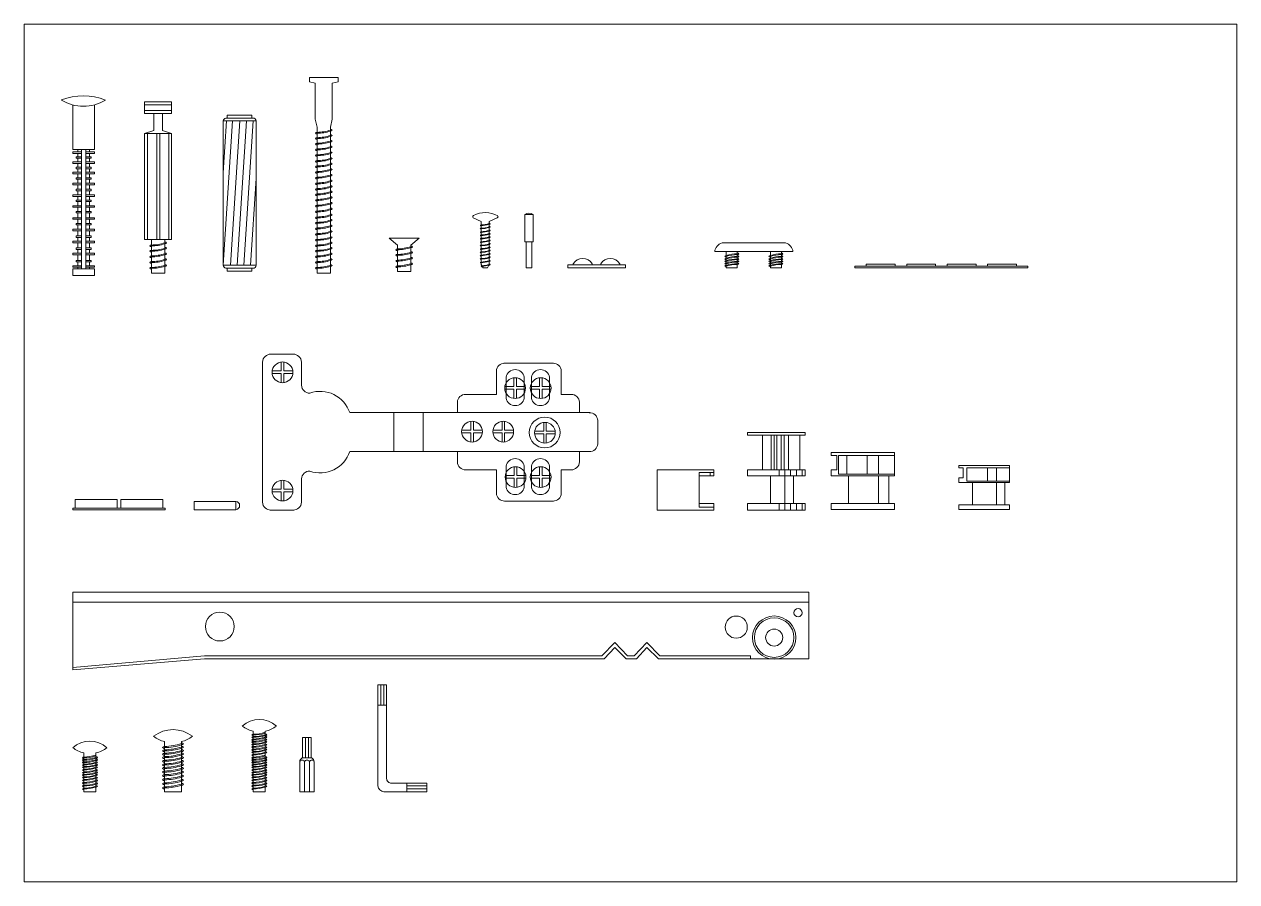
# Model space of a CAD drawing. Header units: inches. Extents: x 12 to 1060, y 12 to 320.
# Drawn here: x 639.9 to 1059.9, y 23.1 to 320.1 of the extents above; entities that cross this region are included whole.
import ezdxf

# ---------------------------------------------------------------- set-up
doc = ezdxf.new("R2010")
doc.units = ezdxf.units.IN
doc.header["$MEASUREMENT"] = 0
doc.layers.add('dettagli', color=4, linetype='Continuous', lineweight=13)

msp = doc.modelspace()

# ---------------------------------------------------------------- linework, layer by layer
at = {"color": 7, "lineweight": 5}
msp.add_lwpolyline([(639.93, 23.12), (639.93, 320.12), (1059.93, 320.12), (1059.93, 23.12)], close=True, dxfattribs=at)
at = {"layer": 'dettagli', "lineweight": 5}
for p, q in [((738.69, 300.19), (740.69, 299.69)), ((740.69, 287.29), (740.69, 299.69)), ((746.64, 299.69), (748.64, 300.19)), ((746.64, 287.29), (746.64, 299.69)), ((681.58, 292.24), (690.98, 292.24)), ((681.58, 290.24), (690.98, 290.24)), ((708.86, 236.62), (712.09, 286.62)), ((708.86, 268.66), (710.02, 286.62)), ((711.33, 236.62), (714.56, 286.62)), ((713.66, 236.62), (716.89, 286.62)), ((715.99, 236.62), (719.21, 286.62)), ((719.11, 287.62), (718.76, 287.62)), ((741.36, 284.51), (740.69, 287.29)), ((745.97, 284.51), (746.64, 287.29)), ((684.78, 283.27), (681.58, 282.27)), ((685.88, 282.27), (685.88, 245.57)), ((686.88, 282.27), (686.88, 245.57)), ((687.78, 283.27), (690.98, 282.27)), ((664.29, 276.71), (656.74, 276.71)), ((658.53, 276.71), (658.53, 275.91)), ((658.53, 275.4), (658.53, 274.22)), ((658.53, 273.7), (658.53, 272.42)), ((658.53, 271.9), (658.53, 270.57)), ((658.53, 270.05), (658.53, 268.87)), ((658.53, 268.36), (658.53, 266.92)), ((658.53, 266.41), (658.53, 265.02)), ((718.31, 236.62), (720.26, 266.7)), ((658.53, 264.5), (658.53, 262.96)), ((658.53, 262.45), (658.53, 261.01)), ((658.53, 260.5), (658.53, 259.21)), ((658.53, 258.7), (658.53, 257.26)), ((658.53, 256.74), (658.53, 255.3)), ((658.53, 254.79), (658.53, 253.09)), ((658.53, 252.58), (658.53, 251.14)), ((798.24, 251.79), (795.46, 253.12)), ((801.01, 251.79), (803.79, 253.12)), ((658.53, 250.63), (658.53, 249.09)), ((658.53, 248.57), (658.53, 246.82)), ((658.53, 246.31), (658.53, 244.97)), ((658.53, 244.46), (658.53, 242.64)), ((769.21, 243.65), (766.31, 246.04)), ((766.31, 246.04), (776.71, 246.04)), ((773.82, 243.65), (776.71, 246.04)), ((658.53, 242.13), (658.53, 240.79)), ((658.53, 240.28), (658.53, 238.35)), ((906.21, 241.36), (879.09, 241.36)), ((664.29, 235.38), (656.74, 235.38)), ((658.53, 237.84), (658.53, 236.5)), ((658.53, 235.99), (658.53, 235.38)), ((719.11, 235.62), (718.76, 235.62)), ((798.24, 236.9), (798.86, 235.79)), ((798.86, 235.79), (800.39, 235.79)), ((800.39, 235.79), (801.01, 236.9)), ((830.07, 237.19), (830.07, 237.19)), ((830.07, 237.19), (830.07, 237.19)), ((830.07, 237.19), (830.07, 236.79)), ((836.69, 237.19), (836.69, 236.79)), ((839.61, 237.19), (839.61, 236.79)), ((846.24, 237.19), (846.24, 236.79)), ((886.93, 235.79), (883.09, 235.79)), ((902.21, 235.79), (898.37, 235.79)), ((806.84, 197.94), (806.84, 190.61)), ((813.14, 197.94), (813.14, 190.61)), ((815.6, 197.94), (815.6, 190.61)), ((821.9, 197.94), (821.9, 190.61)), ((752.68, 185.59), (832.26, 185.59)), ((768, 172.09), (768, 185.59)), ((778.15, 172.09), (778.15, 185.59)), ((752.68, 172.09), (832.26, 172.09)), ((921.94, 170.74), (941.41, 170.74)), ((806.84, 167.09), (806.84, 159.77)), ((813.14, 167.09), (813.14, 159.77)), ((815.6, 167.09), (815.6, 159.77)), ((821.9, 167.09), (821.9, 159.77)), ((859.12, 165.74), (878.76, 165.74)), ((859.12, 151.84), (859.12, 165.74)), ((901.4, 163.71), (901.4, 165.74)), ((903.4, 163.71), (903.4, 165.74)), ((905.4, 163.71), (905.4, 165.74)), ((907.4, 163.71), (907.4, 165.74)), ((909.4, 163.71), (909.4, 165.74)), ((966.49, 166.51), (981.19, 166.51)), ((903.4, 163.71), (906.4, 163.71)), ((698.84, 151.99), (713.24, 151.99)), ((713.24, 151.99), (713.24, 154.87)), ((878.76, 151.84), (859.12, 151.84)), ((878.76, 152.84), (878.76, 151.84)), ((901.4, 152.08), (901.4, 154.11)), ((903.4, 152.08), (903.4, 154.11)), ((903.4, 154.11), (906.4, 154.11)), ((905.4, 152.08), (905.4, 154.11)), ((907.4, 152.08), (907.4, 154.11)), ((909.4, 152.08), (909.4, 154.11)), ((656.74, 119.92), (911.75, 119.92)), ((763.43, 91.3), (763.43, 84.3)), ((764.43, 91.3), (764.43, 84.3)), ((737.36, 73.09), (737.36, 66.09)), ((738.36, 73.09), (738.36, 66.09)), ((737.06, 54.3), (737.06, 64.59)), ((738.76, 54.3), (738.76, 64.59)), ((779.43, 56.3), (772.43, 56.3)), ((779.43, 55.3), (772.43, 55.3))]:
    msp.add_line(p, q, dxfattribs=at)
for points in [[(738.69, 300.19), (738.69, 300.19), (738.69, 301.69), (748.64, 301.69), (748.64, 300.19), (748.64, 300.19)], [(652.82, 293.82), (652.82, 293.9)], [(656.74, 276.71), (656.74, 292.19), (656.74, 292.19)], [(664.29, 292.24), (664.29, 276.71)], [(684.78, 289.24), (681.58, 289.24), (681.58, 293.24), (690.98, 293.24), (690.98, 289.24), (687.78, 289.24)], [(684.78, 283.27), (684.78, 289.24), (687.78, 289.24), (687.78, 283.27)], [(714.56, 286.62), (720.26, 286.62), (720.26, 236.62), (708.86, 236.62), (708.86, 286.62), (714.56, 286.62)], [(710.26, 287.62), (710.26, 288.62), (718.76, 288.62), (718.76, 287.62), (709.76, 287.62)], [(681.58, 245.57), (690.98, 245.57), (690.98, 282.27), (681.58, 282.27), (681.58, 245.57)], [(682.58, 282.27), (682.58, 245.57)], [(689.98, 282.27), (689.98, 245.57)], [(745.97, 284.51), (745.97, 233.93), (741.36, 233.93), (741.36, 284.51)], [(659.78, 275.91), (656.72, 275.91), (656.72, 275.4), (659.78, 275.4)], [(659.78, 274.22), (657.86, 274.22), (657.86, 273.7), (659.78, 273.7)], [(659.78, 276.71), (659.78, 235.38)], [(661.23, 276.71), (661.23, 235.38)], [(661.23, 275.91), (664.29, 275.91), (664.29, 275.4), (661.23, 275.4)], [(661.23, 274.22), (663.15, 274.22), (663.15, 273.7), (661.23, 273.7)], [(662.49, 276.71), (662.49, 275.91)], [(662.49, 275.4), (662.49, 274.22)], [(662.49, 273.7), (662.49, 272.42)], [(659.78, 272.42), (656.72, 272.42), (656.72, 271.9), (659.78, 271.9)], [(659.78, 268.87), (656.72, 268.87), (656.72, 268.36), (659.78, 268.36)], [(659.78, 270.57), (657.86, 270.57), (657.86, 270.05), (659.78, 270.05)], [(661.23, 272.42), (664.29, 272.42), (664.29, 271.9), (661.23, 271.9)], [(661.23, 270.57), (663.15, 270.57), (663.15, 270.05), (661.23, 270.05)], [(661.23, 268.87), (664.29, 268.87), (664.29, 268.36), (661.23, 268.36)], [(662.49, 271.9), (662.49, 270.57)], [(662.49, 270.05), (662.49, 268.87)], [(659.78, 265.02), (656.72, 265.02), (656.72, 264.5), (659.78, 264.5)], [(659.78, 266.92), (657.86, 266.92), (657.86, 266.41), (659.78, 266.41)], [(661.23, 266.92), (663.15, 266.92), (663.15, 266.41), (661.23, 266.41)], [(661.23, 265.02), (664.29, 265.02), (664.29, 264.5), (661.23, 264.5)], [(662.49, 268.36), (662.49, 266.92)], [(662.49, 266.41), (662.49, 265.02)], [(659.78, 261.01), (656.72, 261.01), (656.72, 260.5), (659.78, 260.5)], [(659.78, 262.96), (657.86, 262.96), (657.86, 262.45), (659.78, 262.45)], [(661.23, 262.96), (663.15, 262.96), (663.15, 262.45), (661.23, 262.45)], [(661.23, 261.01), (664.29, 261.01), (664.29, 260.5), (661.23, 260.5)], [(662.49, 264.5), (662.49, 262.96)], [(662.49, 262.45), (662.49, 261.01)], [(662.49, 260.5), (662.49, 259.21)], [(659.78, 257.26), (656.72, 257.26), (656.72, 256.74), (659.78, 256.74)], [(659.78, 259.21), (657.86, 259.21), (657.86, 258.7), (659.78, 258.7)], [(661.23, 259.21), (663.15, 259.21), (663.15, 258.7), (661.23, 258.7)], [(661.23, 257.26), (664.29, 257.26), (664.29, 256.74), (661.23, 256.74)], [(662.49, 258.7), (662.49, 257.26)], [(662.49, 256.74), (662.49, 255.3)], [(659.78, 253.09), (656.72, 253.09), (656.72, 252.58), (659.78, 252.58)], [(659.78, 255.3), (657.86, 255.3), (657.86, 254.79), (659.78, 254.79)], [(661.23, 255.3), (663.15, 255.3), (663.15, 254.79), (661.23, 254.79)], [(661.23, 253.09), (664.29, 253.09), (664.29, 252.58), (661.23, 252.58)], [(662.49, 254.79), (662.49, 253.09)], [(662.49, 252.58), (662.49, 251.14)], [(813.27, 244.73), (816.27, 244.73), (816.27, 254.2), (813.27, 254.2), (813.27, 244.73)], [(659.78, 249.09), (656.72, 249.09), (656.72, 248.57), (659.78, 248.57)], [(659.78, 251.14), (657.86, 251.14), (657.86, 250.63), (659.78, 250.63)], [(661.23, 251.14), (663.15, 251.14), (663.15, 250.63), (661.23, 250.63)], [(661.23, 249.09), (664.29, 249.09), (664.29, 248.57), (661.23, 248.57)], [(662.49, 250.63), (662.49, 249.09)], [(662.49, 248.57), (662.49, 246.82)], [(798.24, 251.79), (798.24, 236.9)], [(801.01, 236.9), (801.01, 251.79), (801.01, 251.79)], [(659.78, 244.97), (656.72, 244.97), (656.72, 244.46), (659.78, 244.46)], [(659.78, 246.82), (657.86, 246.82), (657.86, 246.31), (659.78, 246.31)], [(661.23, 246.82), (663.15, 246.82), (663.15, 246.31), (661.23, 246.31)], [(661.23, 244.97), (664.29, 244.97), (664.29, 244.46), (661.23, 244.46)], [(662.49, 246.31), (662.49, 244.97)], [(662.49, 244.46), (662.49, 242.64)], [(688.62, 245.57), (688.62, 233.93), (684.01, 233.93), (684.01, 245.57)], [(773.82, 243.65), (773.82, 234.45), (769.21, 234.45), (769.21, 243.65)], [(813.77, 235.79), (815.77, 235.79), (815.77, 244.73), (813.77, 244.73), (813.77, 235.79)], [(903.65, 244.36), (903.65, 244.36), (881.65, 244.36), (881.65, 244.36)], [(659.78, 240.79), (656.72, 240.79), (656.72, 240.28), (659.78, 240.28)], [(659.78, 242.64), (657.86, 242.64), (657.86, 242.13), (659.78, 242.13)], [(661.23, 242.64), (663.15, 242.64), (663.15, 242.13), (661.23, 242.13)], [(661.23, 240.79), (664.29, 240.79), (664.29, 240.28), (661.23, 240.28)], [(662.49, 242.13), (662.49, 240.79)], [(662.49, 240.28), (662.49, 238.35)], [(883.09, 235.79), (883.09, 241.36), (886.93, 241.36), (886.93, 235.79)], [(898.37, 235.79), (898.37, 241.36), (902.21, 241.36), (902.21, 235.79)], [(659.78, 236.5), (656.72, 236.5), (656.72, 235.99), (659.78, 235.99)], [(664.29, 235.38), (664.29, 233.09), (656.74, 233.09), (656.74, 235.38)], [(659.78, 238.35), (657.86, 238.35), (657.86, 237.84), (659.78, 237.84)], [(661.23, 238.35), (663.15, 238.35), (663.15, 237.84), (661.23, 237.84)], [(661.23, 236.5), (664.29, 236.5), (664.29, 235.99), (661.23, 235.99)], [(662.49, 237.84), (662.49, 236.5)], [(662.49, 235.99), (662.49, 235.38)], [(710.26, 235.62), (710.26, 234.62), (718.76, 234.62), (718.76, 235.62), (709.76, 235.62)], [(828.21, 235.79), (848.21, 235.79), (848.21, 236.79), (828.21, 236.79), (828.21, 235.79)], [(927.62, 235.79), (987.62, 235.79), (987.62, 236.29), (927.62, 236.29), (927.62, 235.79)], [(931.62, 236.29), (931.62, 236.99), (941.62, 236.99), (941.62, 236.29)], [(945.62, 236.29), (945.62, 236.99), (955.62, 236.99), (955.62, 236.29)], [(959.62, 236.29), (959.62, 236.99), (969.62, 236.99), (969.62, 236.29)], [(973.62, 236.29), (973.62, 236.99), (983.62, 236.99), (983.62, 236.29)], [(733.26, 205.84), (725.16, 205.84)], [(722.46, 203.14), (722.46, 154.54)], [(728.95, 203.12), (728.95, 200.07), (725.81, 200.07)], [(732.94, 200.07), (729.85, 200.07), (729.85, 203.12)], [(735.96, 195.06), (735.96, 203.14)], [(806.11, 202.69), (823.26, 202.69)], [(725.8, 199.17), (728.95, 199.17), (728.95, 195.98)], [(729.85, 195.98), (729.85, 199.17), (732.96, 199.17)], [(792.62, 191.89), (803.46, 191.89), (803.46, 199.99)], [(809.54, 197.68), (809.54, 194.62), (806.41, 194.62)], [(813.54, 194.62), (810.44, 194.62), (810.44, 197.67)], [(818.39, 197.68), (818.39, 194.62), (815.26, 194.62)], [(822.39, 194.62), (819.29, 194.62), (819.29, 197.67)], [(825.96, 200.12), (825.96, 191.89), (829.57, 191.89)], [(806.39, 193.72), (809.54, 193.72), (809.54, 190.53)], [(810.44, 190.53), (810.44, 193.72), (813.55, 193.72)], [(815.24, 193.72), (818.39, 193.72), (818.39, 190.53)], [(819.29, 190.53), (819.29, 193.72), (822.4, 193.72)], [(789.96, 185.59), (789.96, 189.19)], [(832.26, 189.33), (832.26, 185.59), (835.86, 185.59)], [(794.61, 182.59), (794.61, 179.53), (791.48, 179.53)], [(798.6, 179.53), (795.51, 179.53), (795.51, 182.59)], [(805.42, 182.59), (805.42, 179.53), (802.28, 179.53)], [(809.41, 179.53), (806.32, 179.53), (806.32, 182.59)], [(819.86, 182.22), (819.86, 179.16), (816.73, 179.16)], [(823.85, 179.16), (820.76, 179.16), (820.76, 182.21)], [(838.56, 182.94), (838.56, 174.57)], [(791.46, 178.63), (794.61, 178.63), (794.61, 175.44)], [(795.51, 175.45), (795.51, 178.63), (798.62, 178.63)], [(802.27, 178.63), (805.42, 178.63), (805.42, 175.44)], [(806.32, 175.45), (806.32, 178.63), (809.43, 178.63)], [(816.71, 178.26), (819.86, 178.26), (819.86, 175.07)], [(820.76, 175.07), (820.76, 178.26), (823.87, 178.26)], [(890.4, 177.74), (910.4, 177.74), (910.4, 178.74), (890.4, 178.74), (890.4, 177.74)], [(898.64, 177.74), (895.64, 177.74), (895.64, 165.74)], [(899.64, 177.74), (898.64, 177.74), (898.64, 165.74)], [(900.64, 177.74), (899.64, 177.74), (899.64, 165.74)], [(900.64, 165.74), (900.64, 177.74), (902.14, 177.74), (902.14, 165.74)], [(902.14, 177.74), (903.14, 177.74), (903.14, 165.74)], [(903.14, 177.74), (904.64, 177.74), (904.64, 165.74)], [(904.64, 177.74), (908.64, 177.74), (908.64, 165.74)], [(789.96, 172.09), (789.96, 168.52)], [(835.87, 172.09), (832.26, 172.09), (832.26, 168.5)], [(919.44, 152.08), (919.44, 154.11), (925.44, 154.11), (925.44, 163.71), (919.44, 163.71), (919.44, 165.74), (921.44, 165.74), (921.44, 170.74), (919.44, 170.74), (919.44, 171.74), (941.41, 171.74)], [(919.44, 152.08), (941.41, 152.08), (941.41, 154.11), (939.41, 154.11), (939.41, 163.71), (941.41, 163.71), (941.41, 171.74)], [(921.94, 170.74), (921.94, 164.24), (941.41, 164.24)], [(935.86, 170.74), (935.86, 164.24), (931.86, 164.24), (931.86, 170.74), (924.86, 170.74), (924.86, 164.24)], [(792.76, 165.79), (803.46, 165.79), (803.46, 157.71)], [(809.67, 166.86), (809.67, 163.8), (806.53, 163.8)], [(813.66, 163.8), (810.57, 163.8), (810.57, 166.85)], [(818.39, 166.86), (818.39, 163.8), (815.26, 163.8)], [(822.39, 163.8), (819.29, 163.8), (819.29, 166.85)], [(825.96, 157.69), (825.96, 165.79), (829.35, 165.79)], [(878.76, 152.84), (873.76, 152.84), (873.76, 164.84), (878.76, 164.84), (878.76, 165.74)], [(877.56, 164.84), (877.56, 163.71), (873.76, 163.71)], [(878.76, 164.84), (878.76, 163.71), (877.56, 163.71)], [(890.4, 154.11), (890.4, 151.84), (910.4, 151.84), (910.4, 154.11), (906.4, 154.11), (906.4, 163.71), (910.4, 163.71), (910.4, 165.74), (890.4, 165.74), (890.4, 163.71), (898.4, 163.71), (898.4, 154.11), (890.4, 154.11)], [(963.61, 152.08), (963.61, 153.7), (968.41, 153.7), (968.41, 161.38), (963.61, 161.38), (963.61, 163.01), (965.21, 163.01), (965.21, 166.51), (963.61, 166.51), (963.61, 167.31), (981.19, 167.31)], [(963.61, 152.08), (981.19, 152.08), (981.19, 153.7), (979.59, 153.7), (979.59, 161.38), (981.19, 161.38), (981.19, 167.31)], [(966.49, 166.51), (966.49, 161.81), (981.19, 161.81)], [(976.75, 166.51), (976.75, 161.81), (973.55, 161.81), (973.55, 166.51), (973.55, 166.51), (973.55, 166.51)], [(728.95, 162.18), (728.95, 159.12), (725.81, 159.12)], [(732.94, 159.12), (729.85, 159.12), (729.85, 162.17)], [(735.96, 154.54), (735.96, 162.64)], [(806.52, 162.9), (809.67, 162.9), (809.67, 159.71)], [(810.57, 159.71), (810.57, 162.9), (813.68, 162.9)], [(815.24, 162.9), (818.39, 162.9), (818.39, 159.71)], [(819.29, 159.71), (819.29, 162.9), (822.4, 162.9)], [(898.4, 163.71), (903.4, 163.71), (903.4, 154.11), (898.4, 154.11)], [(925.44, 163.71), (939.41, 163.71)], [(935.86, 163.71), (935.86, 154.11), (939.41, 154.11), (925.44, 154.11)], [(968.41, 161.38), (979.59, 161.38)], [(976.75, 161.38), (976.75, 153.7), (979.59, 153.7), (968.41, 153.7)], [(657.58, 152.49), (657.58, 155.49), (672.11, 155.49), (672.11, 152.49)], [(673.44, 152.49), (673.44, 155.49), (687.93, 155.49), (687.93, 152.49)], [(725.8, 158.22), (728.95, 158.22), (728.95, 155.03)], [(729.85, 155.03), (729.85, 158.22), (732.96, 158.22)], [(656.74, 151.99), (688.74, 151.99), (688.74, 152.49), (656.74, 152.49), (656.74, 151.99)], [(713.24, 154.87), (698.84, 154.87), (698.84, 151.99)], [(725.16, 151.84), (733.26, 151.84)], [(806.24, 154.99), (823.29, 154.99)], [(878.76, 152.84), (878.76, 154.11), (873.76, 154.11)], [(656.74, 96.51), (656.74, 123.37), (911.75, 123.37)], [(911.75, 123.37), (911.75, 100.32), (891.53, 100.32)], [(860.08, 101.32), (855.61, 105.97), (851.25, 101.32), (848.94, 101.32), (844.46, 105.97), (839.99, 101.32)], [(839.99, 101.32), (702.41, 101.32), (656.74, 97.37)], [(840.8, 100.32), (844.46, 104.25), (848.46, 100.32)], [(851.25, 101.32), (848.94, 101.32)], [(851.97, 100.32), (855.63, 104.25), (859.63, 100.32)], [(859.63, 100.32), (891.53, 100.32), (891.53, 101.32)], [(891.53, 101.32), (860.08, 101.32)], [(656.74, 96.51), (702.41, 100.32), (840.8, 100.32)], [(848.46, 100.32), (851.97, 100.32)], [(762.43, 84.3), (762.43, 91.3), (765.43, 91.3), (765.43, 84.3)], [(762.43, 56.3), (762.43, 89.3)], [(762.43, 84.3), (765.43, 84.3), (765.43, 58.88)], [(694.37, 71.68), (694.37, 54.3), (688.56, 54.3), (688.56, 71.68)], [(723.4, 75.23), (723.4, 54.3), (719.26, 54.3), (719.26, 75.23)], [(736.36, 66.09), (736.36, 73.09), (739.36, 73.09), (739.36, 66.09)], [(664.74, 67.72), (664.74, 54.3), (660.59, 54.3), (660.59, 67.72)], [(735.36, 54.3), (740.36, 54.3), (740.36, 64.6)], [(735.36, 64.6), (735.36, 54.3)], [(739.36, 66.09), (736.36, 66.09)], [(766.97, 57.3), (772.43, 57.3), (772.43, 54.3)], [(772.43, 57.3), (779.43, 57.3), (779.43, 54.3), (772.43, 54.3)], [(772.43, 54.3), (764.46, 54.3)]]:
    msp.add_lwpolyline(points, dxfattribs=at)
for centre, radius in [((729.38, 199.55), 3.6), ((809.97, 194.1), 3.6), ((818.82, 194.1), 3.6), ((795.04, 179.02), 3.6), ((805.85, 179.02), 3.6), ((820.21, 178.72), 5.33), ((820.29, 178.64), 3.6), ((810.1, 163.28), 3.6), ((818.82, 163.28), 3.6), ((729.38, 158.6), 3.6), ((907.98, 116.29), 1.42), ((707.67, 111.51), 5), ((886.55, 111.3), 3.83), ((899.7, 107.68), 7.49), ((899.7, 107.68), 6.85), ((899.7, 107.68), 2.95)]:
    msp.add_circle(centre, radius, dxfattribs=at)
for centre, radius, start, end in [((660.33, 274.65), 20.66, 68.1154, 111.2992), ((660.42, 306.57), 14.84, 239.19, 300.81), ((710.13, 286.38), 1.3, 106.8875, 169.1381), ((719.18, 286.55), 1.07, 3.8548, 93.8548), ((741.32, 282.04), 0.637, 86.5276, 147.6662), ((741.55, 283.02), 0.997, 219.7871, 259.0756), ((741.02, 299.02), 16.34, 271.1868, 287.62), ((741.46, 296.86), 14.48, 269.6106, 288.1487), ((741.02, 297.16), 16.34, 271.1868, 287.62), ((745.78, 282.76), 0.997, 39.7871, 79.0756), ((746.01, 283.74), 0.637, 266.5276, 327.6662), ((745.78, 280.91), 0.997, 39.7871, 79.0756), ((746.01, 281.89), 0.637, 266.5276, 327.6662), ((741.32, 280.19), 0.637, 86.5276, 147.6662), ((741.55, 281.17), 0.997, 219.7871, 259.0756), ((741.32, 278.27), 0.637, 86.5276, 147.6662), ((741.55, 279.25), 0.997, 219.7871, 259.0756), ((741.46, 295.01), 14.48, 269.6106, 288.1487), ((741.02, 295.24), 16.34, 271.1868, 287.62), ((741.46, 293.09), 14.48, 269.6106, 288.1487), ((741.02, 293.26), 16.34, 271.1868, 287.62), ((741.46, 291.11), 14.48, 269.6106, 288.1487), ((745.78, 278.99), 0.997, 39.7871, 79.0756), ((746.01, 279.96), 0.637, 266.5276, 327.6662), ((745.78, 277.01), 0.997, 39.7871, 79.0756), ((746.01, 277.99), 0.637, 266.5276, 327.6662), ((741.32, 276.29), 0.637, 86.5276, 147.6662), ((741.55, 277.27), 0.997, 219.7871, 259.0756), ((741.32, 274.29), 0.637, 86.5276, 147.6662), ((741.55, 275.27), 0.997, 219.7871, 259.0756), ((741.02, 291.26), 16.34, 271.1868, 287.62), ((741.46, 289.11), 14.48, 269.6106, 288.1487), ((741.02, 289.22), 16.34, 271.1868, 287.62), ((741.46, 287.07), 14.48, 269.6106, 288.1487), ((745.78, 275.01), 0.997, 39.7871, 79.0756), ((746.01, 275.99), 0.637, 266.5276, 327.6662), ((745.78, 272.97), 0.997, 39.7871, 79.0756), ((746.01, 273.94), 0.637, 266.5276, 327.6662), ((741.32, 272.25), 0.637, 86.5276, 147.6662), ((741.55, 273.23), 0.997, 219.7871, 259.0756), ((741.32, 270.39), 0.637, 86.5276, 147.6662), ((741.55, 271.37), 0.997, 219.7871, 259.0756), ((741.32, 268.47), 0.637, 86.5276, 147.6662), ((741.55, 269.45), 0.997, 219.7871, 259.0756), ((741.02, 287.37), 16.34, 271.1868, 287.62), ((741.46, 285.21), 14.48, 269.6106, 288.1487), ((741.02, 285.44), 16.34, 271.1868, 287.62), ((741.46, 283.29), 14.48, 269.6106, 288.1487), ((745.78, 271.11), 0.997, 39.7871, 79.0756), ((746.01, 272.09), 0.637, 266.5276, 327.6662), ((745.78, 269.19), 0.997, 39.7871, 79.0756), ((746.01, 270.17), 0.637, 266.5276, 327.6662), ((741.32, 266.49), 0.637, 86.5276, 147.6662), ((741.55, 267.47), 0.997, 219.7871, 259.0756), ((741.32, 264.49), 0.637, 86.5276, 147.6662), ((741.55, 265.47), 0.997, 219.7871, 259.0756), ((741.02, 283.47), 16.34, 271.1868, 287.62), ((741.46, 281.31), 14.48, 269.6106, 288.1487), ((741.02, 281.47), 16.34, 271.1868, 287.62), ((741.46, 279.31), 14.48, 269.6106, 288.1487), ((745.78, 267.21), 0.997, 39.7871, 79.0756), ((746.01, 268.19), 0.637, 266.5276, 327.6662), ((745.78, 265.21), 0.997, 39.7871, 79.0756), ((746.01, 266.19), 0.637, 266.5276, 327.6662), ((741.36, 262.56), 0.637, 86.5276, 147.6662), ((741.59, 263.54), 0.997, 219.7871, 259.0756), ((741.36, 260.7), 0.637, 86.5276, 147.6662), ((741.59, 261.68), 0.997, 219.7871, 259.0756), ((741.06, 279.53), 16.34, 271.1868, 287.62), ((741.5, 277.37), 14.48, 269.6106, 288.1487), ((741.06, 277.68), 16.34, 271.1868, 287.62), ((741.5, 275.52), 14.48, 269.6106, 288.1487), ((745.82, 263.27), 0.997, 39.7871, 79.0756), ((746.05, 264.25), 0.637, 266.5276, 327.6662), ((745.82, 261.42), 0.997, 39.7871, 79.0756), ((746.05, 262.4), 0.637, 266.5276, 327.6662), ((745.82, 259.5), 0.997, 39.7871, 79.0756), ((741.36, 258.78), 0.637, 86.5276, 147.6662), ((741.59, 259.76), 0.997, 219.7871, 259.0756), ((741.36, 256.8), 0.637, 86.5276, 147.6662), ((741.59, 257.78), 0.997, 219.7871, 259.0756), ((741.06, 275.75), 16.34, 271.1868, 287.62), ((741.5, 273.6), 14.48, 269.6106, 288.1487), ((741.06, 273.77), 16.34, 271.1868, 287.62), ((741.5, 271.62), 14.48, 269.6106, 288.1487), ((741.06, 271.77), 16.34, 271.1868, 287.62), ((746.05, 260.48), 0.637, 266.5276, 327.6662), ((745.82, 257.52), 0.997, 39.7871, 79.0756), ((746.05, 258.5), 0.637, 266.5276, 327.6662), ((745.82, 255.52), 0.997, 39.7871, 79.0756), ((741.32, 252.71), 0.637, 86.5276, 147.6662), ((741.55, 253.69), 0.997, 219.7871, 259.0756), ((741.36, 254.8), 0.637, 86.5276, 147.6662), ((741.59, 255.78), 0.997, 219.7871, 259.0756), ((741.02, 269.69), 16.34, 271.1868, 287.62), ((741.46, 267.53), 14.48, 269.6106, 288.1487), ((741.02, 267.83), 16.34, 271.1868, 287.62), ((741.5, 269.62), 14.48, 269.6106, 288.1487), ((745.78, 253.43), 0.997, 39.7871, 79.0756), ((746.01, 254.41), 0.637, 266.5276, 327.6662), ((745.78, 251.58), 0.997, 39.7871, 79.0756), ((746.01, 252.56), 0.637, 266.5276, 327.6662), ((746.05, 256.5), 0.637, 266.5276, 327.6662), ((795.66, 253.46), 0.395, 110.3834, 239.2601), ((799.63, 246.3), 8.58, 59.8779, 118.5865), ((803.69, 253.46), 0.354, 285.9977, 74.0023), ((814.77, 252), 2.66, 55.739, 124.261), ((741.32, 250.86), 0.637, 86.5276, 147.6662), ((741.55, 251.84), 0.997, 219.7871, 259.0756), ((741.32, 248.94), 0.637, 86.5276, 147.6662), ((741.55, 249.91), 0.997, 219.7871, 259.0756), ((741.46, 265.68), 14.48, 269.6106, 288.1487), ((741.02, 265.91), 16.34, 271.1868, 287.62), ((741.46, 263.75), 14.48, 269.6106, 288.1487), ((741.02, 263.93), 16.34, 271.1868, 287.62), ((741.46, 261.78), 14.48, 269.6106, 288.1487), ((745.78, 249.65), 0.997, 39.7871, 79.0756), ((746.01, 250.63), 0.637, 266.5276, 327.6662), ((745.78, 247.67), 0.997, 39.7871, 79.0756), ((746.01, 248.65), 0.637, 266.5276, 327.6662), ((798.22, 250.23), 0.382, 86.5276, 147.6662), ((798.35, 250.81), 0.598, 219.7871, 259.0756), ((798.22, 249.11), 0.382, 86.5276, 147.6662), ((798.35, 249.7), 0.598, 219.7871, 259.0756), ((798.22, 247.86), 0.382, 86.5276, 147.6662), ((798.35, 248.45), 0.598, 219.7871, 259.0756), ((798.04, 260.41), 9.8, 271.1868, 287.62), ((798.3, 259.12), 8.69, 269.6106, 288.1487), ((798.04, 259.3), 9.8, 271.1868, 287.62), ((798.3, 258), 8.69, 269.6106, 288.1487), ((798.04, 258.05), 9.8, 271.1868, 287.62), ((798.3, 256.75), 8.69, 269.6106, 288.1487), ((800.89, 250.66), 0.598, 39.7871, 79.0756), ((801.03, 251.24), 0.382, 266.5276, 327.6662), ((800.89, 249.54), 0.598, 39.7871, 79.0756), ((801.03, 250.13), 0.382, 266.5276, 327.6662), ((800.89, 248.29), 0.598, 39.7871, 79.0756), ((801.03, 248.88), 0.382, 266.5276, 327.6662), ((683.97, 243.01), 0.637, 86.5276, 147.6662), ((683.67, 259.98), 16.34, 271.1868, 287.62), ((684.11, 257.83), 14.48, 269.6106, 288.1487), ((688.43, 243.73), 0.997, 39.7871, 79.0756), ((688.66, 244.71), 0.637, 266.5276, 327.6662), ((741.32, 246.96), 0.637, 86.5276, 147.6662), ((741.55, 247.94), 0.997, 219.7871, 259.0756), ((741.32, 244.96), 0.637, 86.5276, 147.6662), ((741.55, 245.94), 0.997, 219.7871, 259.0756), ((741.32, 243.01), 0.637, 86.5276, 147.6662), ((741.02, 261.93), 16.34, 271.1868, 287.62), ((741.46, 259.78), 14.48, 269.6106, 288.1487), ((741.02, 259.98), 16.34, 271.1868, 287.62), ((741.46, 257.83), 14.48, 269.6106, 288.1487), ((745.78, 245.68), 0.997, 39.7871, 79.0756), ((746.01, 246.65), 0.637, 266.5276, 327.6662), ((745.78, 243.73), 0.997, 39.7871, 79.0756), ((746.01, 244.71), 0.637, 266.5276, 327.6662), ((798.22, 246.75), 0.382, 86.5276, 147.6662), ((798.35, 247.34), 0.598, 219.7871, 259.0756), ((798.22, 245.6), 0.382, 86.5276, 147.6662), ((798.35, 246.18), 0.598, 219.7871, 259.0756), ((798.22, 244.41), 0.382, 86.5276, 147.6662), ((798.35, 245), 0.598, 219.7871, 259.0756), ((798.04, 256.94), 9.8, 271.1868, 287.62), ((798.3, 255.64), 8.69, 269.6106, 288.1487), ((798.04, 255.78), 9.8, 271.1868, 287.62), ((798.3, 254.49), 8.69, 269.6106, 288.1487), ((798.04, 254.59), 9.8, 271.1868, 287.62), ((798.3, 253.3), 8.69, 269.6106, 288.1487), ((798.04, 253.39), 9.8, 271.1868, 287.62), ((798.3, 252.1), 8.69, 269.6106, 288.1487), ((800.89, 247.18), 0.598, 39.7871, 79.0756), ((801.03, 247.77), 0.382, 266.5276, 327.6662), ((800.89, 246.03), 0.598, 39.7871, 79.0756), ((801.03, 246.62), 0.382, 266.5276, 327.6662), ((800.89, 244.84), 0.598, 39.7871, 79.0756), ((801.03, 245.43), 0.382, 266.5276, 327.6662), ((800.89, 243.64), 0.598, 39.7871, 79.0756), ((801.03, 244.23), 0.382, 266.5276, 327.6662), ((882.56, 240.99), 3.49, 105.2033, 173.9185), ((902.73, 240.99), 3.49, 6.0815, 74.7967), ((684.2, 243.99), 0.997, 219.7871, 259.0756), ((683.97, 241.16), 0.637, 86.5276, 147.6662), ((684.2, 242.14), 0.997, 219.7871, 259.0756), ((683.97, 239.23), 0.637, 86.5276, 147.6662), ((684.2, 240.21), 0.997, 219.7871, 259.0756), ((683.67, 258.13), 16.34, 271.1868, 287.62), ((684.11, 255.98), 14.48, 269.6106, 288.1487), ((683.67, 256.21), 16.34, 271.1868, 287.62), ((684.11, 254.05), 14.48, 269.6106, 288.1487), ((688.43, 241.88), 0.997, 39.7871, 79.0756), ((688.66, 242.85), 0.637, 266.5276, 327.6662), ((688.43, 239.95), 0.997, 39.7871, 79.0756), ((688.66, 240.93), 0.637, 266.5276, 327.6662), ((741.55, 243.99), 0.997, 219.7871, 259.0756), ((741.32, 241.16), 0.637, 86.5276, 147.6662), ((741.55, 242.14), 0.997, 219.7871, 259.0756), ((741.32, 239.23), 0.637, 86.5276, 147.6662), ((741.55, 240.21), 0.997, 219.7871, 259.0756), ((741.02, 258.13), 16.34, 271.1868, 287.62), ((741.46, 255.98), 14.48, 269.6106, 288.1487), ((741.02, 256.21), 16.34, 271.1868, 287.62), ((741.46, 254.05), 14.48, 269.6106, 288.1487), ((745.78, 241.88), 0.997, 39.7871, 79.0756), ((746.01, 242.85), 0.637, 266.5276, 327.6662), ((745.78, 239.95), 0.997, 39.7871, 79.0756), ((746.01, 240.93), 0.637, 266.5276, 327.6662), ((769.17, 241.68), 0.637, 86.5276, 147.6662), ((769.4, 242.66), 0.997, 219.7871, 259.0756), ((769.17, 239.75), 0.637, 86.5276, 147.6662), ((769.4, 240.73), 0.997, 219.7871, 259.0756), ((768.87, 258.65), 16.34, 271.1868, 287.62), ((769.31, 256.5), 14.48, 269.6106, 288.1487), ((768.87, 256.73), 16.34, 271.1868, 287.62), ((769.31, 254.57), 14.48, 269.6106, 288.1487), ((773.63, 242.39), 0.997, 39.7871, 79.0756), ((773.86, 243.37), 0.637, 266.5276, 327.6662), ((773.63, 240.47), 0.997, 39.7871, 79.0756), ((773.86, 241.45), 0.637, 266.5276, 327.6662), ((773.63, 238.49), 0.997, 39.7871, 79.0756), ((798.22, 243.21), 0.382, 86.5276, 147.6662), ((798.35, 243.8), 0.598, 219.7871, 259.0756), ((798.22, 242.04), 0.382, 86.5276, 147.6662), ((798.35, 242.63), 0.598, 219.7871, 259.0756), ((798.22, 240.93), 0.382, 86.5276, 147.6662), ((798.35, 241.52), 0.598, 219.7871, 259.0756), ((798.22, 239.78), 0.382, 86.5276, 147.6662), ((798.35, 240.36), 0.598, 219.7871, 259.0756), ((798.04, 252.23), 9.8, 271.1868, 287.62), ((798.3, 250.93), 8.69, 269.6106, 288.1487), ((798.04, 251.11), 9.8, 271.1868, 287.62), ((798.3, 249.82), 8.69, 269.6106, 288.1487), ((798.04, 249.96), 9.8, 271.1868, 287.62), ((798.3, 248.67), 8.69, 269.6106, 288.1487), ((798.04, 248.77), 9.8, 271.1868, 287.62), ((800.89, 242.47), 0.598, 39.7871, 79.0756), ((801.03, 243.06), 0.382, 266.5276, 327.6662), ((800.89, 241.36), 0.598, 39.7871, 79.0756), ((801.03, 241.95), 0.382, 266.5276, 327.6662), ((800.89, 240.21), 0.598, 39.7871, 79.0756), ((801.03, 240.79), 0.382, 266.5276, 327.6662), ((800.89, 239.02), 0.598, 39.7871, 79.0756), ((801.03, 239.61), 0.382, 266.5276, 327.6662), ((883.06, 239.46), 0.531, 86.5276, 147.6662), ((883.25, 240.28), 0.831, 219.7871, 259.0756), ((886.85, 228.53), 12.06, 89.6106, 108.1487), ((887.21, 226.73), 13.62, 91.1868, 107.62), ((886.85, 227.6), 12.06, 89.6106, 108.1487), ((887.21, 225.81), 13.62, 91.1868, 107.62), ((886.77, 240.06), 0.831, 39.7871, 79.0756), ((886.96, 240.88), 0.531, 266.5276, 327.6662), ((886.77, 239.14), 0.831, 39.7871, 79.0756), ((886.96, 239.95), 0.531, 266.5276, 327.6662), ((898.33, 239.46), 0.531, 86.5276, 147.6662), ((898.52, 240.28), 0.831, 219.7871, 259.0756), ((902.12, 228.53), 12.06, 89.6106, 108.1487), ((902.49, 226.73), 13.62, 91.1868, 107.62), ((902.12, 227.6), 12.06, 89.6106, 108.1487), ((902.49, 225.81), 13.62, 91.1868, 107.62), ((902.05, 240.06), 0.831, 39.7871, 79.0756), ((902.24, 240.88), 0.531, 266.5276, 327.6662), ((902.05, 239.14), 0.831, 39.7871, 79.0756), ((902.24, 239.95), 0.531, 266.5276, 327.6662), ((683.97, 237.26), 0.637, 86.5276, 147.6662), ((684.2, 238.23), 0.997, 219.7871, 259.0756), ((683.97, 235.26), 0.637, 86.5276, 147.6662), ((684.2, 236.23), 0.997, 219.7871, 259.0756), ((683.67, 254.23), 16.34, 271.1868, 287.62), ((684.11, 252.07), 14.48, 269.6106, 288.1487), ((683.67, 252.23), 16.34, 271.1868, 287.62), ((684.11, 250.07), 14.48, 269.6106, 288.1487), ((688.43, 237.97), 0.997, 39.7871, 79.0756), ((688.66, 238.95), 0.637, 266.5276, 327.6662), ((688.43, 235.97), 0.997, 39.7871, 79.0756), ((688.66, 236.95), 0.637, 266.5276, 327.6662), ((710.13, 236.87), 1.3, 190.8619, 253.1125), ((719.18, 236.7), 1.07, 266.1452, 356.1452), ((741.32, 237.26), 0.637, 86.5276, 147.6662), ((741.55, 238.23), 0.997, 219.7871, 259.0756), ((741.32, 235.26), 0.637, 86.5276, 147.6662), ((741.55, 236.23), 0.997, 219.7871, 259.0756), ((741.02, 254.23), 16.34, 271.1868, 287.62), ((741.46, 252.07), 14.48, 269.6106, 288.1487), ((741.02, 252.23), 16.34, 271.1868, 287.62), ((741.46, 250.07), 14.48, 269.6106, 288.1487), ((745.78, 237.97), 0.997, 39.7871, 79.0756), ((746.01, 238.95), 0.637, 266.5276, 327.6662), ((745.78, 235.97), 0.997, 39.7871, 79.0756), ((746.01, 236.95), 0.637, 266.5276, 327.6662), ((769.17, 237.77), 0.637, 86.5276, 147.6662), ((769.4, 238.75), 0.997, 219.7871, 259.0756), ((769.17, 235.78), 0.637, 86.5276, 147.6662), ((769.4, 236.75), 0.997, 219.7871, 259.0756), ((768.87, 254.75), 16.34, 271.1868, 287.62), ((769.31, 252.59), 14.48, 269.6106, 288.1487), ((768.87, 252.75), 16.34, 271.1868, 287.62), ((769.31, 250.59), 14.48, 269.6106, 288.1487), ((773.86, 239.47), 0.637, 266.5276, 327.6662), ((773.63, 236.49), 0.997, 39.7871, 79.0756), ((773.86, 237.47), 0.637, 266.5276, 327.6662), ((798.22, 238.59), 0.382, 86.5276, 147.6662), ((798.35, 239.18), 0.598, 219.7871, 259.0756), ((798.22, 237.39), 0.382, 86.5276, 147.6662), ((798.35, 237.98), 0.598, 219.7871, 259.0756), ((798.49, 236.07), 0.382, 86.5276, 147.6662), ((798.62, 236.65), 0.59, 219.6457, 278.5941), ((798.3, 247.48), 8.69, 269.6106, 288.1487), ((798.04, 247.57), 9.8, 271.1868, 287.62), ((798.3, 246.28), 8.69, 269.6106, 288.1487), ((798.04, 246.25), 9.8, 272.7659, 287.62), ((798.31, 244.92), 8.65, 271.8917, 287.2199), ((800.9, 237.22), 0.563, 266.4325, 322.7049), ((800.89, 237.82), 0.598, 39.7871, 79.0756), ((801.03, 238.41), 0.382, 266.5276, 327.6662), ((800.89, 236.49), 0.598, 39.7871, 79.0756), ((833.38, 234.93), 4.01, 34.2949, 145.7051), ((842.93, 234.93), 4.01, 34.2949, 145.7051), ((883.06, 238.54), 0.531, 86.5276, 147.6662), ((883.25, 239.35), 0.831, 219.7871, 259.0756), ((883.06, 237.71), 0.531, 86.5276, 147.6662), ((883.25, 238.52), 0.831, 219.7871, 259.0756), ((883.06, 236.87), 0.531, 86.5276, 147.6662), ((883.25, 237.69), 0.831, 219.7871, 259.0756), ((883.06, 236.07), 0.531, 86.5276, 147.6662), ((883.25, 236.89), 0.831, 219.7871, 259.0756), ((886.85, 226.77), 12.06, 89.6106, 108.1487), ((887.21, 224.98), 13.62, 91.1868, 107.62), ((886.85, 225.94), 12.06, 89.6106, 108.1487), ((887.21, 224.14), 13.62, 91.1868, 107.62), ((886.85, 225.14), 12.06, 89.6106, 108.1487), ((887.21, 223.34), 13.62, 91.1868, 107.62), ((886.77, 238.3), 0.831, 39.7871, 79.0756), ((886.96, 239.12), 0.531, 266.5276, 327.6662), ((886.77, 237.47), 0.831, 39.7871, 79.0756), ((886.96, 238.29), 0.531, 266.5276, 327.6662), ((886.77, 236.67), 0.831, 39.7871, 79.0756), ((886.96, 237.49), 0.531, 266.5276, 327.6662), ((898.33, 238.54), 0.531, 86.5276, 147.6662), ((898.52, 239.35), 0.831, 219.7871, 259.0756), ((898.33, 237.71), 0.531, 86.5276, 147.6662), ((898.52, 238.52), 0.831, 219.7871, 259.0756), ((898.33, 236.87), 0.531, 86.5276, 147.6662), ((898.52, 237.69), 0.831, 219.7871, 259.0756), ((898.33, 236.07), 0.531, 86.5276, 147.6662), ((898.52, 236.89), 0.831, 219.7871, 259.0756), ((902.12, 226.77), 12.06, 89.6106, 108.1487), ((902.49, 224.98), 13.62, 91.1868, 107.62), ((902.12, 225.94), 12.06, 89.6106, 108.1487), ((902.49, 224.14), 13.62, 91.1868, 107.62), ((902.12, 225.14), 12.06, 89.6106, 108.1487), ((902.49, 223.34), 13.62, 91.1868, 107.62), ((902.05, 238.3), 0.831, 39.7871, 79.0756), ((902.24, 239.12), 0.531, 266.5276, 327.6662), ((902.05, 237.47), 0.831, 39.7871, 79.0756), ((902.24, 238.29), 0.531, 266.5276, 327.6662), ((902.05, 236.67), 0.831, 39.7871, 79.0756), ((902.24, 237.49), 0.531, 266.5276, 327.6662), ((725.27, 203.03), 2.81, 87.889, 177.8199), ((733.15, 203.03), 2.81, 2.1801, 92.111), ((806.27, 199.88), 2.81, 87.889, 177.8199), ((823.16, 199.88), 2.81, 2.1801, 92.111), ((809.99, 197.3), 3.21, 11.44, 168.56), ((818.75, 197.3), 3.21, 11.44, 168.56), ((738.77, 195.17), 2.81, 182.1801, 272.111), ((742.45, 182.18), 10.79, 18.4256, 109.3498), ((792.77, 189.08), 2.81, 87.889, 177.8199), ((809.99, 191.25), 3.21, 191.44, 348.56), ((818.75, 191.25), 3.21, 191.44, 348.56), ((829.46, 189.08), 2.81, 2.1801, 92.111), ((835.76, 182.78), 2.81, 2.1801, 92.111), ((835.77, 174.9), 2.81, 267.889, 357.8199), ((742.45, 175.5), 10.79, 250.6502, 341.5744), ((792.82, 168.65), 2.86, 182.6078, 271.0561), ((809.99, 166.45), 3.21, 11.44, 168.56), ((818.75, 166.45), 3.21, 11.44, 168.56), ((829.45, 168.61), 2.81, 267.889, 357.8199), ((738.77, 162.53), 2.81, 87.889, 177.8199), ((809.99, 160.4), 3.21, 191.44, 348.56), ((818.75, 160.4), 3.21, 191.44, 348.56), ((806.31, 157.84), 2.85, 182.5157, 271.283), ((823.15, 157.79), 2.81, 267.889, 357.8199), ((713.09, 153.43), 1.45, 275.9521, 84.0479), ((725.27, 154.65), 2.81, 182.1801, 272.111), ((733.15, 154.65), 2.81, 267.889, 357.8199), ((691.46, 64.83), 10.97, 52.2265, 127.7735), ((721.36, 70.47), 8.86, 48.052, 131.948), ((721.36, 84.53), 9.54, 231.6008, 257.2512), ((721.36, 84.53), 9.54, 282.7488, 308.3992), ((662.66, 62.96), 8.86, 48.052, 131.948), ((690.66, 80.98), 9.54, 231.6008, 257.2512), ((692.26, 80.98), 9.54, 282.7488, 308.3992), ((719.22, 73.62), 0.574, 86.5276, 147.6662), ((719.43, 74.5), 0.897, 219.7871, 259.0756), ((719.22, 72.81), 0.574, 86.5276, 147.6662), ((719.43, 73.69), 0.897, 219.7871, 259.0756), ((719.22, 71.98), 0.574, 86.5276, 147.6662), ((719.43, 72.86), 0.897, 219.7871, 259.0756), ((719.22, 71.14), 0.574, 86.5276, 147.6662), ((719.43, 72.02), 0.897, 219.7871, 259.0756), ((718.95, 88.9), 14.71, 271.1868, 287.62), ((719.34, 86.96), 13.03, 269.6106, 288.1487), ((718.95, 88.08), 14.71, 271.1868, 287.62), ((719.34, 86.14), 13.03, 269.6106, 288.1487), ((718.95, 87.26), 14.71, 271.1868, 287.62), ((719.34, 85.32), 13.03, 269.6106, 288.1487), ((718.95, 86.41), 14.71, 271.1868, 287.62), ((719.34, 84.47), 13.03, 269.6106, 288.1487), ((718.95, 85.57), 14.71, 271.1868, 287.62), ((723.23, 73.45), 0.897, 39.7871, 79.0756), ((723.44, 74.33), 0.574, 266.5276, 327.6662), ((723.23, 72.63), 0.897, 39.7871, 79.0756), ((723.44, 73.51), 0.574, 266.5276, 327.6662), ((723.23, 71.78), 0.897, 39.7871, 79.0756), ((723.44, 72.67), 0.574, 266.5276, 327.6662), ((723.23, 70.94), 0.897, 39.7871, 79.0756), ((723.44, 71.82), 0.574, 266.5276, 327.6662), ((662.66, 77.02), 9.54, 231.6008, 257.2512), ((662.66, 77.02), 9.54, 282.7488, 308.3992), ((688.51, 69.18), 0.803, 86.5276, 147.6662), ((688.8, 70.42), 1.26, 219.7871, 259.0756), ((688.51, 68.03), 0.803, 86.5276, 147.6662), ((688.8, 69.26), 1.26, 219.7871, 259.0756), ((688.51, 66.85), 0.803, 86.5276, 147.6662), ((688.8, 68.08), 1.26, 219.7871, 259.0756), ((688.13, 90.57), 20.59, 271.1868, 287.62), ((688.68, 87.85), 18.24, 269.6106, 288.1487), ((688.13, 89.41), 20.59, 271.1868, 287.62), ((688.68, 86.7), 18.24, 269.6106, 288.1487), ((688.13, 88.23), 20.59, 271.1868, 287.62), ((688.68, 85.52), 18.24, 269.6106, 288.1487), ((688.13, 87.05), 20.59, 271.1868, 287.62), ((694.13, 70.09), 1.26, 39.7871, 79.0756), ((694.42, 71.32), 0.803, 266.5276, 327.6662), ((694.13, 68.93), 1.26, 39.7871, 79.0756), ((694.42, 70.17), 0.803, 266.5276, 327.6662), ((694.13, 67.75), 1.26, 39.7871, 79.0756), ((694.42, 68.98), 0.803, 266.5276, 327.6662), ((694.13, 66.57), 1.26, 39.7871, 79.0756), ((694.42, 67.8), 0.803, 266.5276, 327.6662), ((719.22, 70.29), 0.574, 86.5276, 147.6662), ((719.43, 71.18), 0.897, 219.7871, 259.0756), ((719.22, 69.41), 0.574, 86.5276, 147.6662), ((719.43, 70.29), 0.897, 219.7871, 259.0756), ((719.22, 68.49), 0.574, 86.5276, 147.6662), ((719.43, 69.37), 0.897, 219.7871, 259.0756), ((719.22, 67.63), 0.574, 86.5276, 147.6662), ((719.43, 68.51), 0.897, 219.7871, 259.0756), ((719.22, 66.73), 0.574, 86.5276, 147.6662), ((719.34, 83.63), 13.03, 269.6106, 288.1487), ((718.95, 84.68), 14.71, 271.1868, 287.62), ((719.34, 82.74), 13.03, 269.6106, 288.1487), ((718.95, 83.76), 14.71, 271.1868, 287.62), ((719.34, 81.82), 13.03, 269.6106, 288.1487), ((718.95, 82.9), 14.71, 271.1868, 287.62), ((719.34, 80.96), 13.03, 269.6106, 288.1487), ((718.95, 82), 14.71, 271.1868, 287.62), ((719.34, 80.06), 13.03, 269.6106, 288.1487), ((723.23, 70.05), 0.897, 39.7871, 79.0756), ((723.44, 70.93), 0.574, 266.5276, 327.6662), ((723.23, 69.13), 0.897, 39.7871, 79.0756), ((723.44, 70.02), 0.574, 266.5276, 327.6662), ((723.23, 68.27), 0.897, 39.7871, 79.0756), ((723.44, 69.15), 0.574, 266.5276, 327.6662), ((723.23, 67.37), 0.897, 39.7871, 79.0756), ((723.44, 68.25), 0.574, 266.5276, 327.6662), ((660.56, 65.74), 0.574, 86.5276, 147.6662), ((660.76, 66.63), 0.897, 219.7871, 259.0756), ((660.56, 64.93), 0.574, 86.5276, 147.6662), ((660.76, 65.81), 0.897, 219.7871, 259.0756), ((660.56, 64.1), 0.574, 86.5276, 147.6662), ((660.76, 64.99), 0.897, 219.7871, 259.0756), ((660.56, 63.26), 0.574, 86.5276, 147.6662), ((660.76, 64.14), 0.897, 219.7871, 259.0756), ((660.29, 81.02), 14.71, 271.1868, 287.62), ((660.68, 79.08), 13.03, 269.6106, 288.1487), ((660.29, 80.21), 14.71, 271.1868, 287.62), ((660.68, 78.27), 13.03, 269.6106, 288.1487), ((660.29, 79.38), 14.71, 271.1868, 287.62), ((660.68, 77.44), 13.03, 269.6106, 288.1487), ((660.29, 78.54), 14.71, 271.1868, 287.62), ((660.68, 76.6), 13.03, 269.6106, 288.1487), ((660.29, 77.69), 14.71, 271.1868, 287.62), ((660.68, 75.75), 13.03, 269.6106, 288.1487), ((664.57, 65.58), 0.897, 39.7871, 79.0756), ((664.77, 66.46), 0.574, 266.5276, 327.6662), ((664.57, 64.75), 0.897, 39.7871, 79.0756), ((664.77, 65.63), 0.574, 266.5276, 327.6662), ((664.57, 63.91), 0.897, 39.7871, 79.0756), ((664.77, 64.79), 0.574, 266.5276, 327.6662), ((664.57, 63.06), 0.897, 39.7871, 79.0756), ((664.77, 63.94), 0.574, 266.5276, 327.6662), ((664.57, 62.18), 0.897, 39.7871, 79.0756), ((688.51, 65.67), 0.803, 86.5276, 147.6662), ((688.8, 66.9), 1.26, 219.7871, 259.0756), ((688.51, 64.42), 0.803, 86.5276, 147.6662), ((688.8, 65.66), 1.26, 219.7871, 259.0756), ((688.51, 63.14), 0.803, 86.5276, 147.6662), ((688.8, 64.37), 1.26, 219.7871, 259.0756), ((688.68, 84.34), 18.24, 269.6106, 288.1487), ((688.13, 85.81), 20.59, 271.1868, 287.62), ((688.68, 83.09), 18.24, 269.6106, 288.1487), ((688.13, 84.52), 20.59, 271.1868, 287.62), ((688.68, 81.81), 18.24, 269.6106, 288.1487), ((688.13, 83.32), 20.59, 271.1868, 287.62), ((688.68, 80.6), 18.24, 269.6106, 288.1487), ((694.13, 65.33), 1.26, 39.7871, 79.0756), ((694.42, 66.56), 0.803, 266.5276, 327.6662), ((694.13, 64.04), 1.26, 39.7871, 79.0756), ((694.42, 65.28), 0.803, 266.5276, 327.6662), ((694.13, 62.83), 1.26, 39.7871, 79.0756), ((694.42, 64.07), 0.803, 266.5276, 327.6662), ((719.43, 67.61), 0.897, 219.7871, 259.0756), ((719.22, 65.74), 0.574, 86.5276, 147.6662), ((719.43, 66.63), 0.897, 219.7871, 259.0756), ((719.22, 64.93), 0.574, 86.5276, 147.6662), ((719.43, 65.81), 0.897, 219.7871, 259.0756), ((719.22, 64.1), 0.574, 86.5276, 147.6662), ((719.43, 64.99), 0.897, 219.7871, 259.0756), ((719.22, 63.26), 0.574, 86.5276, 147.6662), ((719.43, 64.14), 0.897, 219.7871, 259.0756), ((718.95, 81.02), 14.71, 271.1868, 287.62), ((719.34, 79.08), 13.03, 269.6106, 288.1487), ((718.95, 80.21), 14.71, 271.1868, 287.62), ((719.34, 78.27), 13.03, 269.6106, 288.1487), ((718.95, 79.38), 14.71, 271.1868, 287.62), ((719.34, 77.44), 13.03, 269.6106, 288.1487), ((718.95, 78.54), 14.71, 271.1868, 287.62), ((719.34, 76.6), 13.03, 269.6106, 288.1487), ((718.95, 77.69), 14.71, 271.1868, 287.62), ((719.34, 75.75), 13.03, 269.6106, 288.1487), ((723.23, 65.58), 0.897, 39.7871, 79.0756), ((723.44, 66.46), 0.574, 266.5276, 327.6662), ((723.23, 64.75), 0.897, 39.7871, 79.0756), ((723.44, 65.63), 0.574, 266.5276, 327.6662), ((723.23, 63.91), 0.897, 39.7871, 79.0756), ((723.44, 64.79), 0.574, 266.5276, 327.6662), ((723.23, 63.06), 0.897, 39.7871, 79.0756), ((723.44, 63.94), 0.574, 266.5276, 327.6662), ((723.23, 62.18), 0.897, 39.7871, 79.0756), ((736.97, 64.6), 1.62, 112.4143, 180.2056), ((736.21, 64.39), 0.873, 13.0787, 166.9213), ((737.91, 64.39), 0.873, 13.0787, 166.9213), ((739.56, 64.45), 0.811, 9.5451, 170.4549), ((738.74, 64.6), 1.62, 359.7944, 67.5857), ((660.56, 62.42), 0.574, 86.5276, 147.6662), ((660.76, 63.3), 0.897, 219.7871, 259.0756), ((660.56, 61.53), 0.574, 86.5276, 147.6662), ((660.76, 62.41), 0.897, 219.7871, 259.0756), ((660.56, 60.61), 0.574, 86.5276, 147.6662), ((660.76, 61.49), 0.897, 219.7871, 259.0756), ((660.56, 59.75), 0.574, 86.5276, 147.6662), ((660.76, 60.63), 0.897, 219.7871, 259.0756), ((660.56, 58.85), 0.574, 86.5276, 147.6662), ((660.76, 59.73), 0.897, 219.7871, 259.0756), ((660.29, 76.81), 14.71, 271.1868, 287.62), ((660.68, 74.87), 13.03, 269.6106, 288.1487), ((660.29, 75.89), 14.71, 271.1868, 287.62), ((660.68, 73.95), 13.03, 269.6106, 288.1487), ((660.29, 75.02), 14.71, 271.1868, 287.62), ((660.68, 73.09), 13.03, 269.6106, 288.1487), ((660.29, 74.13), 14.71, 271.1868, 287.62), ((660.68, 72.19), 13.03, 269.6106, 288.1487), ((660.29, 73.23), 14.71, 271.1868, 287.62), ((660.68, 71.29), 13.03, 269.6106, 288.1487), ((664.77, 63.06), 0.574, 266.5276, 327.6662), ((664.57, 61.26), 0.897, 39.7871, 79.0756), ((664.77, 62.14), 0.574, 266.5276, 327.6662), ((664.57, 60.39), 0.897, 39.7871, 79.0756), ((664.77, 61.28), 0.574, 266.5276, 327.6662), ((664.57, 59.5), 0.897, 39.7871, 79.0756), ((664.77, 60.38), 0.574, 266.5276, 327.6662), ((664.57, 58.6), 0.897, 39.7871, 79.0756), ((664.77, 59.48), 0.574, 266.5276, 327.6662), ((688.51, 61.93), 0.803, 86.5276, 147.6662), ((688.8, 63.16), 1.26, 219.7871, 259.0756), ((688.51, 60.67), 0.803, 86.5276, 147.6662), ((688.8, 61.9), 1.26, 219.7871, 259.0756), ((688.51, 59.41), 0.803, 86.5276, 147.6662), ((688.8, 60.64), 1.26, 219.7871, 259.0756), ((688.51, 58.01), 0.803, 86.5276, 147.6662), ((688.13, 82.06), 20.59, 271.1868, 287.62), ((688.68, 79.34), 18.24, 269.6106, 288.1487), ((688.13, 80.8), 20.59, 271.1868, 287.62), ((688.68, 78.08), 18.24, 269.6106, 288.1487), ((688.13, 79.4), 20.59, 271.1868, 287.62), ((688.68, 76.69), 18.24, 269.6106, 288.1487), ((694.13, 61.57), 1.26, 39.7871, 79.0756), ((694.42, 62.81), 0.803, 266.5276, 327.6662), ((694.13, 60.31), 1.26, 39.7871, 79.0756), ((694.42, 61.55), 0.803, 266.5276, 327.6662), ((694.13, 58.92), 1.26, 39.7871, 79.0756), ((694.42, 60.15), 0.803, 266.5276, 327.6662), ((719.22, 62.42), 0.574, 86.5276, 147.6662), ((719.43, 63.3), 0.897, 219.7871, 259.0756), ((719.22, 61.53), 0.574, 86.5276, 147.6662), ((719.43, 62.41), 0.897, 219.7871, 259.0756), ((719.22, 60.61), 0.574, 86.5276, 147.6662), ((719.43, 61.49), 0.897, 219.7871, 259.0756), ((719.22, 59.75), 0.574, 86.5276, 147.6662), ((719.43, 60.63), 0.897, 219.7871, 259.0756), ((719.22, 58.85), 0.574, 86.5276, 147.6662), ((719.43, 59.73), 0.897, 219.7871, 259.0756), ((718.95, 76.81), 14.71, 271.1868, 287.62), ((719.34, 74.87), 13.03, 269.6106, 288.1487), ((718.95, 75.89), 14.71, 271.1868, 287.62), ((719.34, 73.95), 13.03, 269.6106, 288.1487), ((718.95, 75.02), 14.71, 271.1868, 287.62), ((719.34, 73.09), 13.03, 269.6106, 288.1487), ((718.95, 74.13), 14.71, 271.1868, 287.62), ((719.34, 72.19), 13.03, 269.6106, 288.1487), ((718.95, 73.23), 14.71, 271.1868, 287.62), ((719.34, 71.29), 13.03, 269.6106, 288.1487), ((723.44, 63.06), 0.574, 266.5276, 327.6662), ((723.23, 61.26), 0.897, 39.7871, 79.0756), ((723.44, 62.14), 0.574, 266.5276, 327.6662), ((723.23, 60.39), 0.897, 39.7871, 79.0756), ((723.44, 61.28), 0.574, 266.5276, 327.6662), ((723.23, 59.5), 0.897, 39.7871, 79.0756), ((723.44, 60.38), 0.574, 266.5276, 327.6662), ((723.23, 58.6), 0.897, 39.7871, 79.0756), ((723.44, 59.48), 0.574, 266.5276, 327.6662), ((767.07, 58.93), 1.64, 181.7457, 273.3749), ((660.56, 57.95), 0.574, 86.5276, 147.6662), ((660.76, 58.83), 0.897, 219.7871, 259.0756), ((660.56, 56.95), 0.574, 86.5276, 147.6662), ((660.76, 57.83), 0.897, 219.7871, 259.0756), ((660.56, 55.94), 0.574, 86.5276, 147.6662), ((660.76, 56.82), 0.897, 219.7871, 259.0756), ((660.56, 54.94), 0.574, 86.5276, 147.6662), ((660.76, 55.82), 0.897, 219.7871, 259.0756), ((660.29, 72.23), 14.71, 271.1868, 287.62), ((660.68, 70.29), 13.03, 269.6106, 288.1487), ((660.29, 71.22), 14.71, 271.1868, 287.62), ((660.68, 69.28), 13.03, 269.6106, 288.1487), ((660.29, 70.22), 14.71, 271.1868, 287.62), ((660.68, 68.28), 13.03, 269.6106, 288.1487), ((664.57, 57.6), 0.897, 39.7871, 79.0756), ((664.77, 58.48), 0.574, 266.5276, 327.6662), ((664.57, 56.59), 0.897, 39.7871, 79.0756), ((664.77, 57.47), 0.574, 266.5276, 327.6662), ((664.57, 55.59), 0.897, 39.7871, 79.0756), ((664.77, 56.47), 0.574, 266.5276, 327.6662), ((688.8, 59.25), 1.26, 219.7871, 259.0756), ((688.51, 56.6), 0.803, 86.5276, 147.6662), ((688.8, 57.83), 1.26, 219.7871, 259.0756), ((688.51, 55.2), 0.803, 86.5276, 147.6662), ((688.8, 56.44), 1.26, 219.7871, 259.0756), ((688.13, 77.99), 20.59, 271.1868, 287.62), ((688.68, 75.27), 18.24, 269.6106, 288.1487), ((688.13, 76.59), 20.59, 271.1868, 287.62), ((688.68, 73.87), 18.24, 269.6106, 288.1487), ((694.13, 57.5), 1.26, 39.7871, 79.0756), ((694.42, 58.74), 0.803, 266.5276, 327.6662), ((694.13, 56.11), 1.26, 39.7871, 79.0756), ((694.42, 57.34), 0.803, 266.5276, 327.6662), ((719.22, 57.95), 0.574, 86.5276, 147.6662), ((719.43, 58.83), 0.897, 219.7871, 259.0756), ((719.22, 56.95), 0.574, 86.5276, 147.6662), ((719.43, 57.83), 0.897, 219.7871, 259.0756), ((719.22, 55.94), 0.574, 86.5276, 147.6662), ((719.43, 56.82), 0.897, 219.7871, 259.0756), ((719.22, 54.94), 0.574, 86.5276, 147.6662), ((719.43, 55.82), 0.897, 219.7871, 259.0756), ((718.95, 72.23), 14.71, 271.1868, 287.62), ((719.34, 70.29), 13.03, 269.6106, 288.1487), ((718.95, 71.22), 14.71, 271.1868, 287.62), ((719.34, 69.28), 13.03, 269.6106, 288.1487), ((718.95, 70.22), 14.71, 271.1868, 287.62), ((719.34, 68.28), 13.03, 269.6106, 288.1487), ((723.23, 57.6), 0.897, 39.7871, 79.0756), ((723.44, 58.48), 0.574, 266.5276, 327.6662), ((723.23, 56.59), 0.897, 39.7871, 79.0756), ((723.44, 57.47), 0.574, 266.5276, 327.6662), ((723.23, 55.59), 0.897, 39.7871, 79.0756), ((723.44, 56.47), 0.574, 266.5276, 327.6662), ((764.94, 56.81), 2.56, 191.5659, 259.2736)]:
    msp.add_arc(centre, radius, start, end, dxfattribs=at)

doc.saveas('drawing.dxf')
